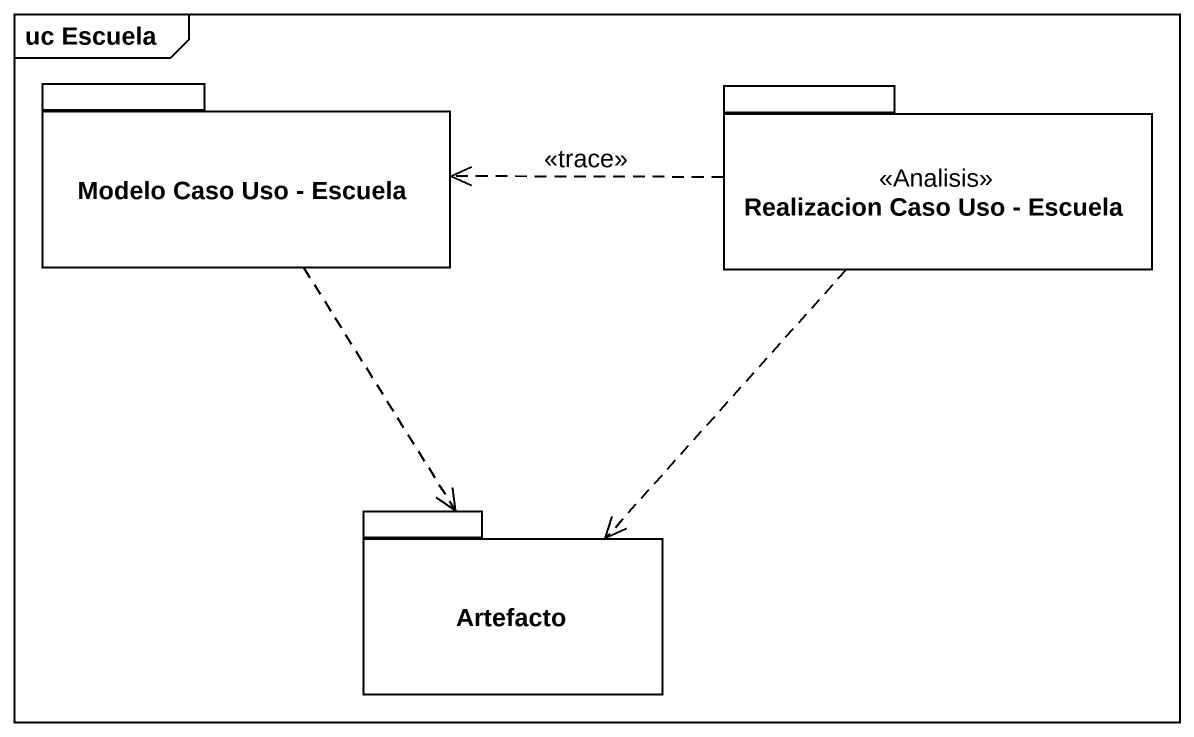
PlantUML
@startuml
mainframe uc Escuela
package "Modelo Caso Uso - Escuela" as Modelo_Caso_Uso_Escuela {
}
package "Realizacion Caso Uso - Escuela" as Realizacion_Caso_Uso_Escuela <<Analisis>> {
}
package Artefacto {
}
Modelo_Caso_Uso_Escuela ..> Artefacto
Realizacion_Caso_Uso_Escuela .left.> Modelo_Caso_Uso_Escuela : <<trace>>
Realizacion_Caso_Uso_Escuela ..> Artefacto
@enduml
